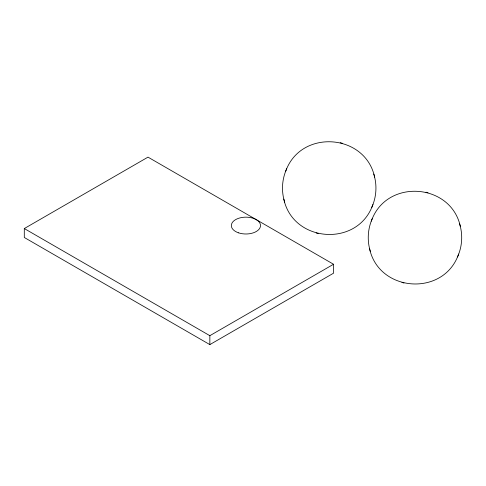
<?xml version="1.0" encoding="UTF-8"?>
<svg xmlns="http://www.w3.org/2000/svg" width="486" height="486" viewBox="0 0 486 486"><rect width="100%" height="100%" fill="white"/><g stroke="black" fill="none" stroke-linecap="round" stroke-linejoin="round"><path stroke-width="0.73" d="M285.987 170.428C282.087 179.838 281.43 190.555 284.146 200.372M372.446 205.791C376.346 196.387 377.002 185.664 374.287 175.847M371.741 219.939C367.841 229.349 367.185 240.066 369.907 249.883M458.201 255.302C462.101 245.898 462.763 235.175 460.042 225.358M286.181 169.966C302.122 128.839 365.454 133.917 374.639 177.135M283.794 199.09C292.973 242.301 356.305 247.38 372.252 206.252M371.936 219.478C387.883 178.35 451.215 183.429 460.394 226.646M369.548 248.601C378.734 291.813 442.066 296.891 458.006 255.764M285.476 171.661L286.679 168.757M371.754 207.467L372.956 204.557M371.231 221.173L372.44 218.269M457.508 256.973L458.711 254.069M24.3 228.554L147.999 157.136L333.548 264.263L333.548 273.193L209.849 344.61L24.3 237.484L24.3 228.554L209.849 335.68L333.548 264.263M341.451 143.024L342.247 143.242M427.206 192.535L428.002 192.754M316.186 232.976L316.981 233.195M401.94 282.488L402.736 282.706M340.212 142.696L340.923 142.89M425.967 192.207L426.684 192.401M317.51 233.329L318.221 233.523M403.265 282.84L403.975 283.034M459.543 223.584L459.896 224.854M373.789 174.073L374.141 175.343M370.046 250.387L370.399 251.657M284.292 200.876L284.644 202.146M209.849 335.68L209.849 344.61M238.638 232.867A14.58 8.414 0 0 0 260.508 225.577A14.58 8.414 0 0 0 238.638 218.287A14.58 8.414 0 0 0 238.638 232.867"/></g></svg>
